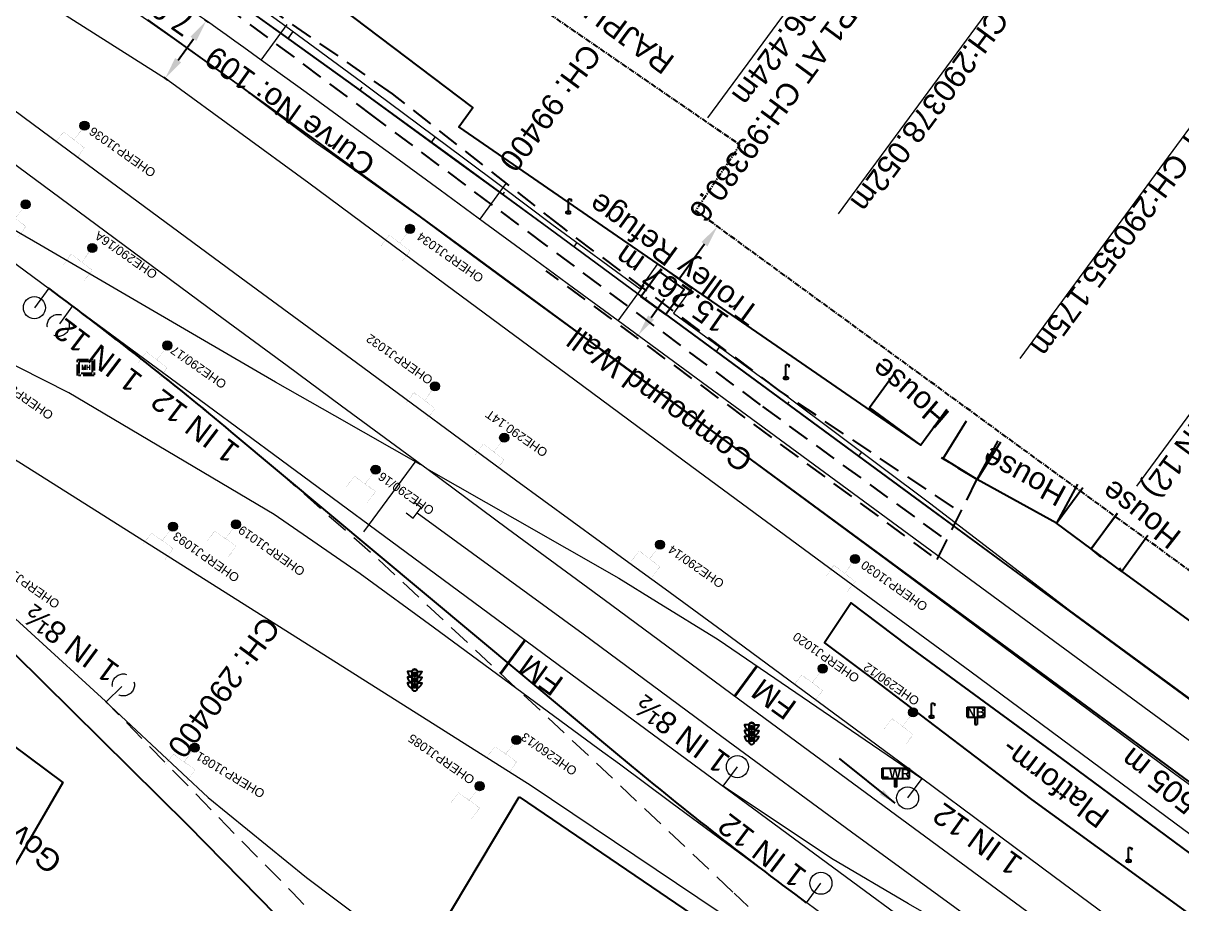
# Model space of a CAD drawing. Header units: metres. Extents: x 644418 to 1306172, y 3366650 to 6747308.
# Drawn here: x 652555.1 to 652686.3, y 3373992.3 to 3374091.9 of the extents above; entities that cross this region are included whole.
import ezdxf
from ezdxf.enums import TextEntityAlignment as Align

# ---------------------------------------------------------------- set-up
doc = ezdxf.new("R2010")
doc.units = ezdxf.units.M
doc.header["$MEASUREMENT"] = 0
for name, pattern in [('CENTER', [2, 1.25, -0.25, 0.25, -0.25]), ('DASHED', [0.75, 0.5, -0.25]), ('DASHED2', [0.375, 0.25, -0.125]), ('PHANTOM', [2.5, 1.25, -0.25, 0.25, -0.25, 0.25, -0.25])]:
    doc.linetypes.add(name, pattern=pattern)
doc.layers.get('Defpoints').update_dxf_attribs({"lineweight": 0})
for name, color, linetype, lineweight in [('Approved ESP RPJ', 7, 'Continuous', 0), ('BOUNDARY DIMENTION', 10, 'Continuous', 0), ('Cardinal_Leader', 10, 'Continuous', 0), ('Existing Chainage', 7, 'Continuous', 0), ('Existing IR Track', 143, 'Continuous', 0), ('flow direction', 7, 'Continuous', 0), ('OHE MAST', 8, 'Continuous', 0), ('OHE MAST TEXT', 8, 'Continuous', 0), ('Proposed Chainage', 10, 'Continuous', 0), ('PROPOSED DFCC TOE LINE', 239, 'Continuous', 0), ('PROPOSED DFCC TOE SLOPES', 239, 'Continuous', 0), ('PROPOSED DFCC TRACK', 1, 'Continuous', 0), ('Proposed TPTC Chainages', 1, 'Continuous', 0), ("RAJPURA STN. SRJ's", 251, 'Continuous', 0)]:
    doc.layers.add(name, color=color, linetype=linetype, lineweight=lineweight)
for name, color, linetype in [('COMPOUND_WALL', 251, 'Continuous'), ('DFCC Boundary', 6, 'CENTER'), ('Dimension', 10, 'Continuous'), ('Dismantling work-', 3, 'DASHED2'), ('GOVT_BUILDING', 251, 'Continuous'), ('LAMP_POST', 7, 'Continuous'), ('LWR', 251, 'Continuous'), ('Manhole', 251, 'Continuous'), ('NAME_BOARD', 251, 'Continuous'), ('PLATFORM', 7, 'Continuous'), ('PROPOSED DFCC FORMATION LINE', 187, 'Continuous'), ('RESIDENTIAL_BL_PUC', 251, 'Continuous'), ('SIGNAL_POST', 8, 'Continuous'), ('SUB_ROAD_EDGE', 34, 'Continuous'), ('TOPO_TEXT', 251, 'Continuous'), ('Trolley Refuse', 10, 'Continuous'), ('Village Name', 7, 'Continuous')]:
    doc.layers.add(name, color=color, linetype=linetype)
doc.styles.add('NB', font='swissbo.ttf', dxfattribs={"height": 1.5})
doc.styles.add('ROMANS', font='romans.shx')
doc.styles.get("Standard").update_dxf_attribs({"font": 'arial.ttf'})
doc.styles.add('Style-Arial', font='arial.ttf')
doc.styles.add('Vill txt', font='arial.ttf', dxfattribs={"height": 3})
doc.dimstyles.new('DIM', dxfattribs={"dimtxt": 2.5, "dimasz": 2.5, "dimexe": 0.18, "dimexo": 0.0625, "dimgap": 0.09, "dimtad": 0, "dimtih": 1, "dimtoh": 1, "dimdec": 3, "dimzin": 0, "dimdsep": 46, "dimtxsty": 'Standard', "dimcen": 0.09, "dimadec": 0, "dimazin": 0, "dimtfac": 1, "dimtdec": 3, "dimtofl": 0, "dimtmove": 0, "dimatfit": 3, "dimfxl": 1, "dimtolj": 1, "dimtzin": 0, "dimarcsym": 0})
doc.dimstyles.new('ISO-25', dxfattribs={"dimtxt": 2.5, "dimasz": 2.5, "dimexe": 1.25, "dimexo": 0.625, "dimtad": 1, "dimtxsty": 'Standard', "dimcen": 2.5, "dimadec": 0, "dimazin": 0, "dimtfac": 1, "dimtmove": 0, "dimatfit": 3, "dimfxl": 1, "dimarcsym": 0})

# ---------------------------------------------------------------- blocks, each defined once
blk = doc.blocks.new('LP')
for points in [[(0, 0), (0, 1.5)], [(0.25, 1.35), (0.44, 1.35)]]:
    blk.add_lwpolyline(points)
for centre, radius, start, end in [((0.07, 0.99), 0.519, 57.6425, 97.3165), ((0.34, 1.33), 0.094, 11.7012, 168.0476)]:
    blk.add_arc(centre, radius, start, end)
blk.add_ellipse((0.35, 1.36), major_axis=(0.0017, 0.0438), ratio=0.461056, start_param=1.74022, end_param=4.575836)
at = {"extrusion": (0, 0, -1)}
blk.add_ellipse((0, 0.01), major_axis=(0.308, 0), ratio=0.400495, dxfattribs=at)
blk = doc.blocks.new('LWR')
for p, q in [((-1.52, 2.09), (1.54, 2.09)), ((-1.52, 0.92), (-1.52, 2.09)), ((1.54, 2.09), (1.54, 0.92)), ((-1.52, 0.92), (1.54, 0.92))]:
    blk.add_line(p, q)
blk.add_lwpolyline([(-0.13, 0.92), (-0.13, 0), (0.13, 0), (0.13, 0.92)])
at = {"style": 'NB', "width": 1.025371}
blk.add_text('LWR', height=0.988, dxfattribs=at).set_placement((0, 1.5), align=Align.MIDDLE)
blk = doc.blocks.new('NB')
for p, q in [((-0.98, 0.82), (-0.98, 1.98)), ((-0.98, 1.98), (0.98, 1.98)), ((0.98, 1.98), (0.98, 0.82)), ((-0.98, 0.82), (0.98, 0.82)), ((-0.13, 0.82), (-0.13, 0)), ((-0.13, 0), (0.13, 0)), ((0.13, 0.82), (0.13, 0))]:
    blk.add_line(p, q)
at = {"style": 'NB', "width": 1.025371}
blk.add_text('NB', height=0.988, dxfattribs=at).set_placement((0, 1.4), align=Align.MIDDLE)
blk = doc.blocks.new('MHS')
at = {"layer": 'Manhole', "linetype": 'PHANTOM'}
for points in [[(-0.92, 0.95), (0.96, 0.95), (0.96, -0.87), (-0.92, -0.87)], [(-0.72, 0.75), (0.76, 0.75), (0.76, -0.67), (-0.72, -0.67)]]:
    blk.add_lwpolyline(points, close=True, dxfattribs=at)
at = {"layer": 'Manhole', "linetype": 'PHANTOM', "style": 'ROMANS', "width": 0.9}
blk.add_text('MH', height=0.55, dxfattribs=at).set_placement((0.03, -0.22), align=Align.CENTER)
blk = doc.blocks.new('SIG')
for color, points in [(1, [(-0.22, 0.42, 0.180295), (-0.01, 0.33, -0.00255), (0.01, 0.33, -0.00255), (0.02, 0.33, 0.180295), (0.23, 0.42, -0.002654), (0.25, 0.44, 0.184495), (0.33, 0.65, 1.000001), (-0.32, 0.65, 0.184495), (-0.24, 0.44, -0.002654)]), (2, [(0.23, -0.23, -0.002654), (0.25, -0.21, 0.184495), (0.33, 0.01, 1.000001), (-0.32, 0.01, 0.184495), (-0.24, -0.21, -0.002654), (-0.22, -0.23, 0.180295), (-0.01, -0.32, -0.00255), (0.01, -0.32, -0.00255), (0.02, -0.32, 0.180295)]), (3, [(0.23, -0.88, -0.002654), (0.25, -0.86, 0.184495), (0.33, -0.64, 1.000001), (-0.32, -0.64, 0.184495), (-0.24, -0.86, -0.002654), (-0.22, -0.88, 0.395599)])]:
    blk.add_hatch(color=color).paths.add_polyline_path(points)
for p, q in [((-0.31, 0.98), (-0.32, -0.9)), ((0.33, -0.9), (0.32, 0.98))]:
    blk.add_line(p, q)
for points in [[(-0.31, 0.98), (-0.81, 0.98, 0.198758), (-0.42, 0.41, 0.003814), (-0.31, 0.39, 0.003814)], [(-0.31, 0.33), (-0.81, 0.33, 0.198758), (-0.42, -0.23, 0.003727), (-0.32, -0.26, 0.003727)], [(0.32, 0.98), (0.82, 0.98, -0.198758), (0.44, 0.41, -0.003814), (0.32, 0.39, -0.003814)], [(0.32, 0.33), (0.82, 0.33, -0.198758), (0.44, -0.23, -0.003727), (0.33, -0.26, -0.003727)], [(-0.32, -0.32), (-0.81, -0.32, 0.198758), (-0.42, -0.88, 0.003639), (-0.32, -0.9)], [(0.33, -0.32), (0.82, -0.32, -0.198758), (0.44, -0.88, -0.003639), (0.33, -0.9)]]:
    blk.add_lwpolyline(points, format="xyb")
for centre, radius, start, end in [((0.01, 0.91), 0.324, 12.4049, 167.5951), ((0.01, 0.81), 0.357, 27.7578, 152.2422), ((0.01, -0.9), 0.324, 181.4572, 358.5428)]:
    blk.add_arc(centre, radius, start, end)
blk = doc.blocks.new('OHE MAST')
h = blk.add_hatch(color=256)
edge = h.paths.add_edge_path()
edge.add_arc((0, 0), 0.514, 0, 360)
at = {"const_width": 0.01, "flags": 128}
for points in [[(1.5, 3.5), (1.5, 2), (-1.5, 2), (-1.5, 3.5)], [(0, 2), (0, 0)]]:
    blk.add_lwpolyline(points, dxfattribs=at)
blk.add_circle((0, 0), 0.514)
blk = doc.blocks.new('*D1767')
at = {"layer": 'Defpoints', "color": 0, "transparency": 16777216}
for p in [(652696.46, 3374003.85), (652689.21, 3373998.63), (652691.4, 3373997.01)]:
    blk.add_point(p, dxfattribs=at)
at = {"layer": 'Dimension', "color": 0, "lineweight": -2, "transparency": 16777216}
for p, q in [((652696.41, 3374003.89), (652694.13, 3374005.58)), ((652692.79, 3374003.46), (652690.7, 3374000.64)), ((652691.35, 3373997.05), (652689.07, 3373998.74))]:
    blk.add_line(p, q, dxfattribs=at)
at = {"layer": 'Dimension', "color": 0, "transparency": 16777216}
for points in [[(652692.45, 3374003.71), (652693.12, 3374003.21), (652694.27, 3374005.47)], [(652690.37, 3374000.89), (652691.04, 3374000.39), (652689.21, 3373998.63)]]:
    blk.add_solid(points, dxfattribs=at)
at = {"layer": 'Dimension', "color": 0, "lineweight": 0, "transparency": 16777216, "insert": (652684.84, 3374005.27), "char_height": 2.5, "attachment_point": 5, "rotation": 142}
blk.add_mtext('\\A1;8.505 m', dxfattribs=at)
blk = doc.blocks.new('*D1552')
at = {"layer": 'Defpoints', "color": 0, "linetype": 'Continuous', "ltscale": 0.5, "transparency": 16777216}
for p in [(652559.22, 3374117.09), (652569.03, 3374110.35), (652543.24, 3374072.82)]:
    blk.add_point(p, dxfattribs=at)
at = {"layer": 'DFCC Boundary', "color": 0, "linetype": 'Continuous', "lineweight": -2, "ltscale": 0.5, "transparency": 16777216}
for p, q in [((652568.98, 3374110.39), (652559.08, 3374117.2)), ((652557.81, 3374115.03), (652546.36, 3374098.38)), ((652534.85, 3374081.61), (652544.82, 3374096.13)), ((652543.18, 3374072.85), (652533.28, 3374079.66))]:
    blk.add_line(p, q, dxfattribs=at)
at = {"layer": 'DFCC Boundary', "color": 0, "linetype": 'Continuous', "ltscale": 0.5, "transparency": 16777216}
for points in [[(652557.47, 3374115.27), (652558.15, 3374114.8), (652559.22, 3374117.09)], [(652534.5, 3374081.85), (652535.19, 3374081.38), (652533.43, 3374079.55)]]:
    blk.add_solid(points, dxfattribs=at)
at = {"layer": 'DFCC Boundary', "color": 0, "linetype": 'Continuous', "ltscale": 0.5, "transparency": 16777216, "insert": (652545.59, 3374097.25), "char_height": 2.5, "attachment_point": 5, "rotation": 145}
blk.add_mtext('\\A1;45.548 m', dxfattribs=at)
blk = doc.blocks.new('*D1656')
at = {"layer": 'BOUNDARY DIMENTION', "color": 0, "lineweight": -2, "transparency": 16777216}
for p, q in [((652633.66, 3374068.95), (652633.55, 3374069.04)), ((652632.22, 3374066.91), (652629.31, 3374062.93)), ((652626.17, 3374058.61), (652627.71, 3374060.72)), ((652624.67, 3374056.61), (652624.55, 3374056.7))]:
    blk.add_line(p, q, dxfattribs=at)
at = {"layer": 'BOUNDARY DIMENTION', "color": 0, "transparency": 16777216}
for points in [[(652631.88, 3374067.16), (652632.56, 3374066.67), (652633.69, 3374068.93)], [(652625.84, 3374058.86), (652626.51, 3374058.37), (652624.7, 3374056.59)]]:
    blk.add_solid(points, dxfattribs=at)
at = {"layer": 'Defpoints', "color": 0, "transparency": 16777216}
for p in [(652633.69, 3374068.93), (652633.71, 3374068.91), (652624.72, 3374056.58)]:
    blk.add_point(p, dxfattribs=at)
at = {"layer": 'BOUNDARY DIMENTION', "color": 0, "transparency": 16777216, "insert": (652628.51, 3374061.82), "char_height": 2.5, "attachment_point": 5, "rotation": 145}
blk.add_mtext('\\A1;15.267 m', dxfattribs=at)
blk = doc.blocks.new('*D1927')
at = {"layer": 'Defpoints', "color": 0, "transparency": 16777216}
for p in [(652575.83, 3374092.2), (652576.17, 3374091.95), (652571.52, 3374085.46)]:
    blk.add_point(p, dxfattribs=at)
at = {"layer": 'Dimension', "color": 0, "lineweight": -2, "transparency": 16777216}
for p, q in [((652576.12, 3374091.99), (652575.68, 3374092.3)), ((652572.64, 3374087.74), (652574.37, 3374090.16)), ((652571.47, 3374085.5), (652571.04, 3374085.81))]:
    blk.add_line(p, q, dxfattribs=at)
at = {"layer": 'Dimension', "color": 0, "transparency": 16777216}
for points in [[(652574.03, 3374090.41), (652574.71, 3374089.92), (652575.83, 3374092.2)], [(652572.3, 3374087.98), (652572.98, 3374087.5), (652571.19, 3374085.71)]]:
    blk.add_solid(points, dxfattribs=at)
at = {"layer": 'Dimension', "color": 0, "lineweight": 0, "transparency": 16777216, "insert": (652568.82, 3374094.94), "char_height": 2.5, "attachment_point": 5, "rotation": 145}
blk.add_mtext('\\A1;7.980 m', dxfattribs=at)

msp = doc.modelspace()

# ---------------------------------------------------------------- linework, layer by layer
at = {"color": 1}
msp.add_lwpolyline([(652643.7853, 3373992.3911), (652643.7853, 3373992.3911, -0.01521746), (652622.6514, 3374008.9676), (652578.6618, 3374045.6871, 0.01489564), (652557.9851, 3374061.9266), (652557.9851, 3374061.9266)], format="xyb", dxfattribs=at)
at = {"layer": 'Approved ESP RPJ', "color": 36, "lineweight": 18, "ltscale": 5, "flags": 128}
msp.add_lwpolyline([(652682.4147, 3374033.9363), (652679.476, 3374029.891), (652767.124, 3373966.025), (652797.817, 3373945.542), (652840.412, 3373915.194), (652860.9168, 3373902.1103)], dxfattribs=at)
at = {"layer": 'Cardinal_Leader', "linetype": 'Continuous', "lineweight": 0, "flags": 128}
for points in [[(652582.0553, 3374087.7293), (652584.9761, 3374091.7876)], [(652622.442, 3374058.2523), (652625.4032, 3374062.2812)]]:
    msp.add_lwpolyline(points, dxfattribs=at)
at = {"layer": 'COMPOUND_WALL', "ltscale": 5}
for points in [[(652656.696, 3374044.188), (652604.4, 3374080.206), (652606.01, 3374082.391), (652541.399, 3374131.251)], [(652682.4147, 3374033.9363), (652679.476, 3374029.891), (652767.124, 3373966.025), (652797.817, 3373945.542), (652840.412, 3373915.194)]]:
    msp.add_lwpolyline(points, dxfattribs=at)
at = {"layer": 'COMPOUND_WALL', "color": 88, "linetype": 'DASHED', "ltscale": 5}
for points in [[(652657.934, 3374031.677), (652614.313, 3374063.905)], [(652663.072, 3374040.284), (652659.06, 3374042.736)], [(652658.562, 3374031.249), (652663.072, 3374040.284)]]:
    msp.add_lwpolyline(points, dxfattribs=at)
at = {"layer": 'COMPOUND_WALL', "linetype": 'Continuous'}
msp.add_lwpolyline([(652528.672, 3374004.28), (652542.615, 3374022.823), (652546.224, 3374027.61), (652550.714, 3374023.891), (652573.732, 3374001.181), (652617.664, 3373956.418), (652622.701, 3373934.998)], dxfattribs=at)
for points in [[(652677.115, 3374031.486, 270.156), (652675.98, 3374032.428, 270.828)], [(652679.476, 3374029.891, 270.782), (652679.198, 3374030.248, 270.509)]]:
    msp.add_polyline3d(points, dxfattribs=at)
at = {"layer": 'DFCC Boundary', "ltscale": 0.5, "flags": 128}
msp.add_lwpolyline([(655695.597, 3371812.1897), (655640.8822, 3371912.823), (655580.0449, 3371996.7158), (655509.7792, 3372062.0857), (655426.9534, 3372113.9756), (655342.6069, 3372167.9462), (655257.8854, 3372221.2222), (655173.2688, 3372275.363), (655087.3459, 3372327.2788), (655002.8598, 3372380.6107), (654914.5097, 3372429.9473), (654741.1355, 3372529.4419), (654650.033, 3372576.4159), (654568.6995, 3372626.155), (654571.9877, 3372630.6369), (654391.4686, 3372756.327), (654377.1337, 3372736.8494), (654004.4289, 3373016.6995), (654007.7887, 3373020.6424), (653690.5739, 3373253.6486), (653690.5425, 3373253.6059), (653433.8132, 3373453.1485), (653440.7668, 3373462.5592), (653208.8394, 3373636.5534), (653216.1698, 3373646.5105), (653142.1983, 3373700.8896), (653053.6963, 3373771.1122), (652994.4341, 3373810.5255), (652929.3691, 3373859.5713), (652860.9168, 3373902.1103), (652749.6028, 3373984.4705), (652631.2396, 3374070.7175), (652636.2281, 3374078.1704), (652537.912, 3374145.7283), (652392.904, 3374241.2711), (652388.7719, 3374235.6812), (652308.569, 3374304.8076), (652315.9256, 3374314.7669), (652103.9815, 3374448.7876), (652083.1937, 3374464.1943), (652072.7494, 3374471.9329), (652052.3219, 3374487.0684), (652038.1897, 3374497.5387), (652024.0173, 3374508.0388), (652009.8347, 3374518.5254), (651995.6683, 3374529), (651981.7515, 3374539.2836), (651967.8828, 3374549.5317), (651954.6903, 3374559.2866), (651941.4997, 3374569.04), (651923.9377, 3374582.0168), (651906.3215, 3374595.0337), (651892.0868, 3374605.5547), (651877.7985, 3374616.1153), (651861.6288, 3374628.0564), (651845.5071, 3374639.9619), (651829.5757, 3374651.7544), (651824.7911, 3374655.296), (651813.6747, 3374663.5244), (651797.4592, 3374675.4968), (651792.6217, 3374679.0685), (651809.3453, 3374701.6999), (651798.0335, 3374710.0518), (651782.3495, 3374721.6444), (651766.6655, 3374733.2369), (651750.5163, 3374745.1875), (651734.3118, 3374757.179), (651717.3274, 3374769.6994), (651700.4625, 3374782.1317), (651684.6001, 3374793.8578), (651668.5938, 3374805.6902), (651652.6806, 3374817.4203), (651636.8173, 3374829.1137), (651620.9269, 3374840.8662), (651604.9647, 3374852.6718), (651588.7459, 3374864.6312), (651572.5882, 3374876.5455), (651556.6943, 3374888.2868), (651540.8409, 3374899.9983), (651524.5553, 3374912.0488), (651508.2568, 3374924.109), (651492.7938, 3374935.5157), (651477.3997, 3374946.8715), (651461.3291, 3374958.7436), (651445.2311, 3374970.6359), (651429.3555, 3374982.3615), (651413.4375, 3374994.1184), (651396.6322, 3375006.522), (651379.7761, 3375018.963), (651363.6644, 3375030.8565), (651352.7728, 3375038.8965), (651331.6522, 3375054.4784), (651315.7738, 3375066.1947), (651299.7306, 3375078.0412), (651283.6239, 3375089.9346), (651273.9044, 3375097.1057), (651264.2377, 3375104.2378), (651243.4187, 3375119.6324), (651222.5077, 3375135.095), (651201.5462, 3375150.5784), (651180.4926, 3375166.1298), (651161.7365, 3375179.9701), (651143.0969, 3375193.7244), (651126.6442, 3375205.9373), (651110.0563, 3375218.2505), (651088.7204, 3375233.9244), (651067.5473, 3375249.4788), (651049.4448, 3375262.8672), (651031.0656, 3375276.4601), (651013.3004, 3375289.5618), (650995.6557, 3375302.5748), (650975.556, 3375317.4171), (650955.4878, 3375332.2363), (650948.8014, 3375337.1771), (650951.4372, 3375340.7501), (650937.0874, 3375351.3535), (650916.0918, 3375366.8677), (650897.9224, 3375380.2929), (650879.805, 3375393.6796), (650866.8386, 3375403.2309), (650853.9116, 3375412.7532), (650835.5886, 3375426.289), (650817.2946, 3375439.8035), (650797.968, 3375454.1206), (650778.7222, 3375468.3781), (650760.7655, 3375481.6337), (650742.8011, 3375494.8949), (650723.0807, 3375509.4255), (650703.3693, 3375523.9495), (650688.6613, 3375534.8372), (650673.8463, 3375545.804), (650653.7938, 3375560.6295), (650633.6894, 3375575.4932), (650612.6421, 3375591.0542), (650592.0153, 3375606.3042), (650570.0328, 3375622.5591), (650548.5001, 3375638.4814), (650530.5234, 3375651.793), (650512.3606, 3375665.2423), (650494.7465, 3375678.2665), (650476.9008, 3375691.462), (650459.2976, 3375704.4721), (650441.3132, 3375717.7633), (650427.1261, 3375728.1319), (650413.8099, 3375737.864), (650402.677, 3375746.2697), (650389.8486, 3375755.6668), (650377.7322, 3375764.5425), (650360.7275, 3375777.1141), (650343.7744, 3375789.6482), (650325.0342, 3375803.5254), (650306.3109, 3375817.39), (650287.6225, 3375831.2124), (650268.717, 3375845.1957), (650250.337, 3375858.8009), (650231.8256, 3375872.5033), (650215.4559, 3375884.6355), (650199.261, 3375896.6381), (650189.9351, 3375903.5429), (650184.6476, 3375907.4517), (650170.3331, 3375918.0338), (650153.2211, 3375930.7288), (650135.9365, 3375943.5518), (650119.2313, 3375955.9159), (650102.3769, 3375968.3905), (650085.2738, 3375981.0461), (650068.2078, 3375993.6742), (650052.7787, 3376005.1011), (650037.4384, 3376016.4621), (650022.1728, 3376027.766), (650006.9632, 3376039.0283), (649974.7512, 3376062.8762), (649961.4537, 3376072.7117), (649948.2091, 3376082.508), (649944.476, 3376085.2722), (649918.728, 3376050.5341), (649909.4316, 3376057.4177), (649896.4092, 3376067.0604), (649893.7832, 3376069.0128), (649891.1645, 3376070.9437), (649888.4639, 3376072.9569), (649875.744, 3376082.3694), (649867.5551, 3376088.4016), (649853.4118, 3376098.8745), (649839.2513, 3376109.3603), (649829.0749, 3376116.9005), (649827.2194, 3376118.2675), (649818.0867, 3376125.0366), (649808.8566, 3376131.8779), (649793.2502, 3376143.4201), (649777.6288, 3376154.9733), (649763.6321, 3376165.3144), (649749.5741, 3376175.7007), (649733.9228, 3376187.2754), (649718.3343, 3376198.8036), (649705.3241, 3376208.4391), (649692.3703, 3376218.0327), (649678.0208, 3376228.6769), (649663.5747, 3376239.3366), (649646.4625, 3376252.0623), (649634.6272, 3376260.744), (649624.9192, 3376267.9946), (649615.0208, 3376275.3876), (649599.9831, 3376286.4834), (649588.9857, 3376294.598), (649590.032, 3376296.0132), (649586.1685, 3376298.8639), (649569.3593, 3376311.3207), (649552.641, 3376323.7102), (649537.2353, 3376335.0739), (649521.9792, 3376346.327), (649506.2408, 3376358.0035), (649490.3575, 3376369.7875), (649475.7578, 3376380.5673), (649461.1933, 3376391.3211), (649445.4753, 3376402.9572), (649429.8494, 3376414.5253), (649414.4906, 3376425.9209), (649378.3483, 3376452.6365), (649368.4603, 3376459.9984), (649352.6509, 3376471.6682), (649336.6992, 3376483.4434), (649322.3941, 3376494.1037), (649307.6557, 3376505.0862), (649290.8736, 3376517.4208), (649273.972, 3376529.8435), (649258.1992, 3376541.4854), (649242.2966, 3376553.2232), (649226.5432, 3376564.8634), (649210.8826, 3376576.435), (649195.2207, 3376588.0769), (649179.5326, 3376599.7383), (649164.9134, 3376610.5118), (649150.5177, 3376621.1205), (649135.415, 3376632.3287), (649120.2337, 3376643.5954), (649107.8929, 3376652.6743), (649095.5927, 3376661.7234), (649079.5687, 3376673.5769), (649063.4846, 3376685.4748), (649046.5651, 3376697.9756), (649029.6506, 3376710.4727), (649013.3465, 3376722.5351), (648996.9805, 3376734.6431), (648980.3936, 3376746.8979), (648963.6626, 3376759.259), (648946.7453, 3376771.7643), (648929.6945, 3376784.3682), (648913.5118, 3376796.3614), (648897.2206, 3376808.435), (648876.2496, 3376823.9678), (648855.1325, 3376839.6089), (648839.3985, 3376851.2044), (648823.6596, 3376862.8037), (648806.187, 3376875.7235), (648788.7814, 3376888.5937), (648772.4766, 3376900.6763), (648756.1277, 3376912.7915), (648748.6058, 3376918.3049), (648733.321, 3376929.6306), (648718.1841, 3376940.8501), (648694.1574, 3376958.9078), (648686.9154, 3376964.1595), (648685.9321, 3376964.8321), (648667.95, 3376978.2197), (648649.3198, 3376992.1471), (648633.5557, 3377003.8368), (648617.684, 3377015.6038), (648613.3865, 3377018.7718), (648613.1308, 3377018.4261), (648605.39, 3377024.1325), (648593.439, 3377032.9404), (648576.5994, 3377045.3816), (648559.8787, 3377057.7351), (648542.9247, 3377070.3132), (648525.9483, 3377082.908), (648511.3109, 3377093.7409), (648496.5572, 3377104.6599), (648477.562, 3377118.7172), (648458.5464, 3377132.7896), (648451.3349, 3377138.2101), (648435.5918, 3377149.862), (648422.1096, 3377159.9046), (648408.3664, 3377170.0637), (648394.6863, 3377180.1761), (648381.6588, 3377189.818), (648368.6059, 3377199.4787), (648354.1188, 3377210.196), (648339.6473, 3377220.9017), (648325.8166, 3377231.1386), (648311.9735, 3377241.3853), (648297.2469, 3377252.2824), (648283.6168, 3377262.3688), (648282.6002, 3377260.9951), (648281.5015, 3377261.8082), (648268.446, 3377271.4578), (648255.3849, 3377281.1115), (648243.3023, 3377290.0413), (648231.5826, 3377298.7116), (648230.1246, 3377299.843), (648216.137, 3377310.1827), (648202.3989, 3377320.3379), (648187.9045, 3377331.0225), (648173.4524, 3377341.7035), (648159.964, 3377351.7009), (648146.3755, 3377361.7726), (648132.3698, 3377372.1252), (648118.3132, 3377382.5155), (648104.5683, 3377392.6752), (648090.8453, 3377402.8186), (648079.0331, 3377411.5788), (648067.1746, 3377420.3734), (648052.1864, 3377431.461), (648037.1291, 3377442.5999), (648023.4384, 3377452.7367), (648009.6421, 3377462.9518), (647998.5681, 3377471.1475), (647977.6651, 3377486.6371), (647970.8013, 3377491.7424), (647954.3046, 3377504.0127), (647940.5645, 3377514.1537), (647927.1436, 3377524.0583), (647912.5029, 3377534.9198), (647897.7662, 3377545.8524), (647883.3488, 3377556.5286), (647868.9785, 3377567.1699), (647855.3948, 3377577.2425), (647841.7032, 3377587.3948), (647828.8284, 3377596.8277), (647815.9828, 3377606.2395), (647798.869, 3377618.9232), (647787.996, 3377626.9816), (647769.1212, 3377640.9619), (647756.6675, 3377650.183), (647742.624, 3377660.5991), (647728.5049, 3377671.0713), (647713.635, 3377682.0926), (647698.699, 3377693.1628), (647681.9918, 3377705.517), (647665.4025, 3377717.7839), (647652.0515, 3377727.6811), (647638.8028, 3377737.5025), (647625.2604, 3377747.546), (647611.724, 3377757.585), (647601.846, 3377764.9047), (647586.5632, 3377776.2354), (647574.9107, 3377784.8659), (647552.1318, 3377801.7377), (647544.5766, 3377807.3492), (647531.2096, 3377817.2774), (647518.7824, 3377826.4783), (647506.3678, 3377835.6698), (647493.0662, 3377845.5438), (647479.7149, 3377855.4547), (647466.3541, 3377865.3556), (647452.9886, 3377875.26), (647440.1702, 3377884.755), (647427.3392, 3377894.2595), (647421.9004, 3377898.2902), (647422.4016, 3377898.9655), (647413.1507, 3377905.8213), (647398.5546, 3377916.6386), (647385.2867, 3377926.4568), (647372.1159, 3377936.2032), (647357.4127, 3377947.1112), (647351.2811, 3377951.6601), (647330.0092, 3377967.4105), (647317.4471, 3377976.6964), (647304.414, 3377986.3606), (647291.335, 3377996.0589), (647278.7541, 3378005.3917), (647266.0777, 3378014.7954), (647252.9457, 3378024.4462), (647239.9839, 3378033.9719), (647225.7512, 3378044.5255), (647211.5179, 3378055.0796), (647196.511, 3378066.208), (647181.4966, 3378077.3419), (647167.7872, 3378087.5064), (647154.0498, 3378097.6917), (647140.7668, 3378107.5414), (647127.4862, 3378117.3893), (647113.2521, 3378127.9375), (647099.0375, 3378138.4713), (647085.0268, 3378148.8592), (647070.9977, 3378159.2608), (647056.5444, 3378169.9697), (647042.0873, 3378180.6814), (647027.5624, 3378191.4464), (647013.0728, 3378202.1851), (646999.864, 3378211.9684), (646986.6741, 3378221.7376), (646973.6148, 3378231.4185), (646960.4875, 3378241.1499), (646945.7953, 3378252.0414), (646931.0256, 3378262.9902), (646930.6274, 3378263.2852), (646951.9475, 3378292.0562)], dxfattribs=at)
at = {"layer": 'Dismantling work-', "color": 0, "linetype": 'ByBlock', "ltscale": 5}
msp.add_lwpolyline([(652611.226, 3374004.376), (652632.731, 3373989.789), (652668.843, 3373959.413), (652670.861, 3373957.692), (652698.507, 3373931.656), (652755.506, 3373887.323), (652757.762, 3373885.527), (652797.162, 3373856.415), (652826.629, 3373834.814), (652861.764, 3373807.6838), (652855.396, 3373799.518), (652819.229, 3373826.095), (652793.83, 3373844.713), (652756.423, 3373872.298), (652746.962, 3373879.209), (652707.956, 3373907.951), (652686.407, 3373923.87), (652657.369, 3373945.405), (652627.381, 3373967.319), (652600.901, 3373987.07)], close=True, dxfattribs=at)
at = {"layer": 'Existing Chainage', "color": 0, "linetype": 'Continuous', "lineweight": 13, "flags": 128}
msp.add_lwpolyline([(652593.6692, 3374034.3464), (652599.5978, 3374042.3994)], dxfattribs=at)
at = {"layer": 'Existing IR Track', "color": 88, "linetype": 'DASHED', "ltscale": 5}
for p, q in [((652560.691, 3374059.9264), (652559.0746, 3374057.7305)), ((652564.486, 3374015.1337), (652566.4403, 3374017.0365))]:
    msp.add_line(p, q, dxfattribs=at)
at = {"layer": 'Existing IR Track', "flags": 128}
for points in [[(652669.8367, 3373961.0394), (652647.3403, 3373980.7166), (652642.7873, 3373984.3367), (652633.788, 3373991.3772), (652612.6089, 3374005.6185), (652554.892, 3374042.0626), (652529.7838, 3374057.6068), (652517.9942, 3374065.1919), (652497.37, 3374079.4544), (652491.829, 3374082.8093), (652487.0152, 3374085.7802), (652473.1934, 3374093.7948), (652460.4667, 3374100.5911), (652430.8185, 3374115.7449), (652419.8775, 3374121.005), (652405.3932, 3374127.3075), (652389.9415, 3374132.6317), (652381.0487, 3374135.1238), (652375.037, 3374136.5972), (652368.9951, 3374137.9518), (652362.491, 3374139.3409), (652347.7902, 3374142.3634), (652331.5174, 3374145.5517)], [(653018.3304, 3373755.5417), (652949.7314, 3373806.0918), (652919.4102, 3373828.3832), (652886.5558, 3373852.6383), (652863.3459, 3373869.7541), (652829.5996, 3373894.7682), (652804.5726, 3373913.1994), (652777.4858, 3373933.2401), (652748.3787, 3373954.897), (652719.3268, 3373976.3993), (652697.0863, 3373992.8052), (652679.5191, 3374005.8061), (652662.2454, 3374018.5936), (652647.6982, 3374029.2881), (652630.8054, 3374041.7311), (652618.4234, 3374050.8725), (652602.9383, 3374062.3321), (652587.4496, 3374073.837), (652571.5248, 3374085.4632), (652521.2923, 3374117.2724)], [(652444.5931, 3374103.5762), (652444.5932, 3374103.5762), (652457.1965, 3374096.4164), (652465.901, 3374090.7791), (652469.4627, 3374088.4378), (652487.6186, 3374075.2993), (652513.0694, 3374056.4247), (652515.8812, 3374054.3708), (652547.5371, 3374030.5975), (652564.4139, 3374015.199), (652564.4361, 3374015.1805), (652576.046, 3374004.307), (652587.1875, 3373995.2527), (652600.4391, 3373985.2315), (652626.3106, 3373966.0447), (652655.8077, 3373944.1006), (652656.4188, 3373943.5948), (652685.1992, 3373922.3619), (652706.8984, 3373906.3525), (652741.5422, 3373880.8665), (652792.5819, 3373843.6208), (652818.3171, 3373824.635), (652854.5097, 3373798.0049)], [(652844.1672, 3373867.6389), (652826.8673, 3373880.4142), (652811.28, 3373891.9347), (652795.82, 3373903.3612), (652780.1532, 3373914.9633), (652763.8124, 3373927.0646), (652747.982, 3373938.7862), (652731.2911, 3373951.145), (652711.2606, 3373966.0839), (652699.233, 3373974.8742), (652689.394, 3373982.3054), (652671.8014, 3373995.3301), (652656.7737, 3374006.4717), (652634.2611, 3374023.1032), (652627.7586, 3374027.8935), (652623.6662, 3374030.8498), (652610.8477, 3374040.2263), (652592.8238, 3374053.498), (652579.7675, 3374063.0859), (652563.377, 3374075.1762), (652539.4557, 3374092.8707)], [(652600.0971, 3374041.9596), (652590.3704, 3374047.48), (652583.6734, 3374051.2947), (652575.1593, 3374056.2465), (652556.9762, 3374066.8443), (652544.1666, 3374074.2426), (652541.7172, 3374075.6333), (652535.2743, 3374079.5661), (652522.2973, 3374088.2987)], [(652536.5632, 3374088.9617), (652560.2626, 3374071.4426), (652577.0277, 3374059.0477), (652584.9749, 3374053.1835), (652591.1395, 3374048.627), (652600.9262, 3374041.4212), (652609.9111, 3374034.7542), (652620.8691, 3374026.6873), (652636.9461, 3374014.8068), (652651.8408, 3374003.8492), (652668.6975, 3373991.4246), (652686.2776, 3373978.4584), (652696.2257, 3373971.0733), (652708.3357, 3373962.1798), (652728.2451, 3373947.4643), (652745.1718, 3373934.987), (652761.5205, 3373922.9357), (652777.3932, 3373911.2322), (652792.9351, 3373899.7726), (652808.5586, 3373888.255), (652824.0478, 3373876.8364), (652841.4696, 3373863.9903), (652856.2532, 3373853.0893)], [(652988.1136, 3373738.659), (652952.7205, 3373764.7408), (652912.8499, 3373794.2057), (652881.4043, 3373817.31), (652850.5782, 3373839.9979), (652815.81, 3373865.6463), (652785.1919, 3373888.2845), (652753.7133, 3373911.4717), (652720.2865, 3373936.0479), (652700.5729, 3373950.583), (652688.0284, 3373959.8103), (652677.4201, 3373967.6447), (652661.1815, 3373979.5816), (652643.2361, 3373992.7955), (652628.4274, 3374003.737), (652622.5959, 3374008.0646), (652620.3154, 3374009.7393), (652601.5126, 3374023.5929), (652593.2307, 3374029.5937), (652583.4983, 3374036.3292), (652560.2554, 3374050.0812), (652520.7484, 3374070.1003)], [(652547.3348, 3374069.7993), (652560.691, 3374059.9264), (652571.7521, 3374051.7752), (652584.2972, 3374042.5097), (652601.7798, 3374029.6149), (652615.6724, 3374019.3518), (652646.1585, 3373996.8654), (652658.0259, 3373988.1084), (652664.116, 3373983.6316), (652681.0216, 3373971.1658), (652691.1573, 3373963.6305), (652703.1662, 3373954.7888), (652723.1651, 3373939.9847), (652739.7874, 3373927.715), (652756.3878, 3373915.4616), (652772.0152, 3373903.9661), (652787.618, 3373892.4888), (652803.1729, 3373880.9814), (652818.6998, 3373869.4947), (652836.047, 3373856.6678), (652853.5109, 3373843.7546)], [(652601.0124, 3374041.3667), (652610.7597, 3374035.8321), (652622.5298, 3374029.1249), (652626.8004, 3374026.4693), (652633.7607, 3374022.1629), (652656.8236, 3374006.4347)], [(652599.7055, 3374036.5233), (652618.4917, 3374022.8019), (652634.1908, 3374011.1906), (652648.8785, 3374000.4055), (652660.5675, 3373991.9026), (652667.0701, 3373987.1391), (652684.9602, 3373973.9632), (652693.7286, 3373967.4219), (652705.842, 3373958.5035), (652725.6015, 3373943.8416), (652742.4825, 3373931.359), (652758.913, 3373919.2095), (652774.6934, 3373907.5904), (652790.2845, 3373896.1107), (652805.8485, 3373884.5982), (652821.2125, 3373873.2335), (652838.7376, 3373860.3047), (652853.6449, 3373849.3073)], [(652684.9088, 3373974.0018), (652666.7259, 3373985.7077), (652659.1875, 3373990.0307), (652655.3043, 3373992.2798), (652646.5927, 3373997.3976), (652634.3318, 3374005.5887)]]:
    msp.add_lwpolyline(points, dxfattribs=at)
at = {"layer": 'Existing IR Track', "color": 88, "linetype": 'DASHED', "ltscale": 5, "flags": 128}
for points in [[(652560.691, 3374059.9264), (652571.6163, 3374051.5004), (652583.7009, 3374041.4778), (652594.8342, 3374031.6778), (652619.5871, 3374008.5825), (652626.7435, 3374001.8109), (652635.5694, 3373993.4778)], [(652758.289, 3373836.0008), (652727.0613, 3373858.9557), (652691.4536, 3373886.3185), (652674.3273, 3373902.6563), (652644.2683, 3373933.398), (652620.3938, 3373957.7452), (652596.838, 3373981.8333), (652585.5495, 3373993.5876), (652581.7643, 3373997.389), (652564.4862, 3374015.1335)], [(652669.8367, 3373961.0394), (652648.1589, 3373981.5606), (652635.5694, 3373993.4777)]]:
    msp.add_lwpolyline(points, dxfattribs=at)
at = {"layer": 'Existing IR Track', "color": 88, "linetype": 'DASHED', "ltscale": 5, "const_width": 0.3, "elevation": 268.947, "flags": 128}
msp.add_lwpolyline([(652611.9221, 3374022.1224), (652609.1452, 3374018.3252)], dxfattribs=at)
at = {"layer": 'Existing IR Track', "color": 88, "linetype": 'DASHED', "ltscale": 5}
for centre in [(652559.0746, 3374057.7305), (652566.4403, 3374017.0365)]:
    msp.add_circle(centre, 1.2487, dxfattribs=at)
at = {"layer": 'GOVT_BUILDING', "linetype": 'Continuous'}
msp.add_lwpolyline([(652549.933, 3374013.175), (652559.599, 3374006.01), (652553.9605, 3373996.2839), (652544.378, 3374003.593)], close=True, dxfattribs=at)
at = {"layer": 'PLATFORM', "linetype": 'Continuous'}
msp.add_polyline3d([(652892.624, 3373846.04, 269.63), (652804.761, 3373910.9, 269.693), (652764.959, 3373940.443, 269.69), (652717.976, 3373975.248, 269.631), (652692.682, 3373993.91, 269.605), (652672.684, 3374008.698, 269.611), (652655.179, 3374021.555, 269.656), (652648.813, 3374026.313, 268.768), (652645.807, 3374021.784, 268.957), (652652.089, 3374017.139, 269.635), (652669.243, 3374004.067, 269.575), (652689.213, 3373989.595, 269.652), (652701.278, 3373980.4997, 269.525), (652702.5316, 3373982.141, 269.525), (652715.964, 3373972.254, 269.688), (652714.877, 3373970.319, 269.503), (652714.877, 3373970.319, 269.503), (652712.036, 3373967.475, 269.076), (652716.901, 3373963.938, 269.643), (652763.215, 3373929.705, 269.661), (652799.634, 3373902.66, 269.667), (652884.63, 3373839.819, 269.643)], dxfattribs=at)
at = {"layer": 'Proposed Chainage', "linetype": 'Continuous', "lineweight": 0, "flags": 128}
msp.add_lwpolyline([(652609.7523, 3374073.7723), (652606.7972, 3374069.739)], dxfattribs=at)
at = {"layer": 'PROPOSED DFCC FORMATION LINE', "lineweight": 0, "flags": 128}
for points in [[(652850.8048, 3373895.0614), (652834.6895, 3373906.906), (652818.5742, 3373918.7507), (652802.4588, 3373930.5953), (652786.3435, 3373942.44), (652770.2281, 3373954.2846), (652754.1128, 3373966.1293), (652737.9974, 3373977.9739), (652721.8821, 3373989.8186), (652705.7668, 3374001.6632), (652698.0105, 3374007.364), (652689.6006, 3374013.5452), (652673.4852, 3374025.3899), (652657.3699, 3374037.2345), (652641.2546, 3374049.0792), (652625.1392, 3374060.9239), (652624.6629, 3374061.274), (652614.5874, 3374068.6761), (652609.0136, 3374072.764), (652604.4988, 3374076.0685), (652594.388, 3374083.4384), (652592.8415, 3374084.561), (652584.2459, 3374090.773), (652576.5874, 3374096.263)], [(652850.8344, 3373895.1017), (652834.7191, 3373906.9463), (652818.6038, 3373918.791), (652802.4884, 3373930.6356), (652786.3731, 3373942.4803), (652770.2577, 3373954.3249), (652754.1424, 3373966.1696), (652738.0271, 3373978.0142), (652721.9117, 3373989.8589), (652705.7964, 3374001.7035), (652698.0401, 3374007.4043), (652689.6302, 3374013.5855), (652673.5149, 3374025.4302), (652657.3995, 3374037.2748), (652641.2842, 3374049.1195), (652625.1688, 3374060.9641), (652624.6925, 3374061.3142), (652614.617, 3374068.7165), (652609.0431, 3374072.8043), (652604.5283, 3374076.1089), (652594.4174, 3374083.4788), (652592.8709, 3374084.6015), (652584.2751, 3374090.8136), (652576.6165, 3374096.3037)], [(652693.5391, 3374001.2805), (652685.1292, 3374007.4617), (652669.0139, 3374019.3064), (652652.8985, 3374031.151), (652636.7832, 3374042.9957), (652620.6679, 3374054.8403), (652620.1915, 3374055.1904), (652610.1198, 3374062.5898), (652604.5514, 3374066.6737), (652600.0427, 3374069.9738), (652589.951, 3374077.3298), (652588.408, 3374078.4498), (652579.8356, 3374084.6451), (652572.2002, 3374090.1185), (652569.1928, 3374092.2624)], [(652693.5687, 3374001.3208), (652685.1588, 3374007.502), (652669.0435, 3374019.3466), (652652.9282, 3374031.1913), (652636.8128, 3374043.0359), (652620.6975, 3374054.8806), (652620.2211, 3374055.2307), (652610.1494, 3374062.6301), (652604.5809, 3374066.714), (652600.0722, 3374070.0142), (652589.9804, 3374077.3702), (652588.4374, 3374078.4903), (652579.8648, 3374084.6857), (652572.2293, 3374090.1592), (652569.2218, 3374092.3031)]]:
    msp.add_lwpolyline(points, dxfattribs=at)
at = {"layer": 'PROPOSED DFCC TOE LINE', "lineweight": 0, "flags": 128}
for points in [[(652693.4216, 3374001.1205), (652693.4216, 3374001.1205), (652684.9997, 3374007.2855), (652668.9224, 3374019.1819), (652652.8847, 3374031.1322), (652636.7832, 3374042.9957), (652620.6433, 3374054.8068), (652620.177, 3374055.1706), (652610.097, 3374062.5587), (652604.5457, 3374066.666), (652600.0427, 3374069.9738), (652589.8735, 3374077.2231), (652588.3181, 3374078.3259), (652579.8356, 3374084.6451), (652572.1989, 3374090.1166), (652569.1714, 3374092.2323), (652558.4236, 3374099.7007), (652555.8076, 3374101.5232), (652547.671, 3374107.1608)], [(652577.2037, 3374097.1261), (652584.8352, 3374091.5919), (652593.3803, 3374085.3037), (652594.9175, 3374084.1673), (652604.9483, 3374076.6833), (652609.4286, 3374073.3305), (652614.9595, 3374069.1831), (652624.9231, 3374061.8783), (652626.9509, 3374064.6768), (652630.7485, 3374061.925), (652628.707, 3374059.1077), (652641.656, 3374049.6253), (652657.6793, 3374037.6556), (652673.5572, 3374025.4878), (652689.6828, 3374013.6571)]]:
    msp.add_lwpolyline(points, dxfattribs=at)
at = {"layer": 'PROPOSED DFCC TOE SLOPES', "linetype": 'Continuous', "lineweight": 0, "flags": 128}
for points in [[(652585.0748, 3374090.174), (652585.6578, 3374090.9866)], [(652585.0856, 3374090.1662), (652585.6714, 3374090.9766)], [(652572.585, 3374089.9042), (652572.5686, 3374089.8812)], [(652593.19, 3374084.3081), (652593.4577, 3374084.6783)], [(652593.2012, 3374084.2999), (652593.4702, 3374084.6691)], [(652580.6973, 3374084.084), (652580.6107, 3374083.9636)], [(652601.284, 3374078.4119), (652601.7585, 3374079.0632)], [(652601.2886, 3374078.4085), (652601.764, 3374079.0591)], [(652609.3624, 3374072.5082), (652609.5682, 3374072.7898)], [(652609.3684, 3374072.5038), (652609.5747, 3374072.785)], [(652617.4304, 3374066.5874), (652617.8046, 3374067.0973)], [(652617.4321, 3374066.5862), (652617.8065, 3374067.0958)], [(652625.4909, 3374060.6654), (652625.6814, 3374060.9246)], [(652625.4914, 3374060.665), (652625.682, 3374060.9242)], [(652633.5491, 3374054.7426), (652633.9406, 3374055.2752)], [(652641.6068, 3374048.8203), (652641.8065, 3374049.092)], [(652649.6645, 3374042.898), (652650.0179, 3374043.3788)]]:
    msp.add_lwpolyline(points, dxfattribs=at)
at = {"layer": 'PROPOSED DFCC TRACK', "color": 12, "flags": 128}
msp.add_lwpolyline([(652695.7896, 3374004.3424), (652622.442, 3374058.2523), (652617.4058, 3374061.9535), (652612.3684, 3374065.6531), (652607.3287, 3374069.3496), (652602.2855, 3374073.0413), (652597.2377, 3374076.7268), (652592.1842, 3374080.4043), (652587.1238, 3374084.0723), (652582.0553, 3374087.7293, 0.00393236), (652549.9592, 3374110.448)], format="xyb", dxfattribs=at)
at = {"layer": "RAJPURA STN. SRJ's", "color": 1}
for p, q in [((652557.9851, 3374061.9266), (652556.3688, 3374059.7307)), ((652643.7853, 3373992.3911), (652645.4017, 3373994.587))]:
    msp.add_line(p, q, dxfattribs=at)
at = {"layer": "RAJPURA STN. SRJ's", "color": 7}
for p, q in [((652634.3322, 3374005.5892), (652635.9486, 3374007.7852)), ((652656.8236, 3374006.4347), (652655.2095, 3374004.2418))]:
    msp.add_line(p, q, dxfattribs=at)
at = {"layer": "RAJPURA STN. SRJ's", "lineweight": 13, "flags": 128}
for points in [[(652632.6131, 3374081.231), (652659.1106, 3374117.2084)], [(652681.1801, 3374039.526), (652713.6537, 3374083.6195)]]:
    msp.add_lwpolyline(points, dxfattribs=at)
at = {"layer": "RAJPURA STN. SRJ's", "color": 88, "lineweight": 13, "elevation": 268.947, "flags": 128}
msp.add_lwpolyline([(652647.3998, 3374070.3467), (652673.0928, 3374105.2318)], dxfattribs=at)
at = {"layer": "RAJPURA STN. SRJ's", "lineweight": 13, "elevation": 268.992, "flags": 128}
msp.add_lwpolyline([(652667.9478, 3374053.9978), (652692.9402, 3374087.9332)], dxfattribs=at)
at = {"layer": "RAJPURA STN. SRJ's", "color": 143, "flags": 128}
msp.add_lwpolyline([(652598.4432, 3374036.5207), (652599.2644, 3374035.9201), (652600.1467, 3374037.1264), (652599.3256, 3374037.727)], dxfattribs=at)
at = {"layer": "RAJPURA STN. SRJ's", "color": 7, "const_width": 0.3, "elevation": 268.992, "flags": 128}
msp.add_lwpolyline([(652638.1534, 3374019.168), (652635.6488, 3374015.7654)], dxfattribs=at)
at = {"layer": "RAJPURA STN. SRJ's", "color": 1}
for centre in [(652556.3688, 3374059.7307), (652645.4017, 3373994.587)]:
    msp.add_circle(centre, 1.2487, dxfattribs=at)
at = {"layer": "RAJPURA STN. SRJ's", "color": 7}
for centre in [(652635.9486, 3374007.7852), (652655.2095, 3374004.2418)]:
    msp.add_circle(centre, 1.2487, dxfattribs=at)
at = {"layer": 'RESIDENTIAL_BL_PUC', "ltscale": 5}
for points in [[(652659.6507, 3374048.2216), (652656.696, 3374044.188), (652650.905, 3374048.43), (652653.8597, 3374052.4636)], [(652665.7253, 3374044.5219), (652663.072, 3374040.284), (652659.245, 3374042.68), (652661.8983, 3374046.9179)], [(652674.4648, 3374039.7479), (652672.064, 3374035.362), (652663.072, 3374040.284), (652665.4728, 3374044.6699)], [(652678.9812, 3374036.4298), (652675.985, 3374032.427), (652672.064, 3374035.362), (652675.0602, 3374039.3648)], [(652679.476, 3374029.891), (652675.985, 3374032.427), (652678.9237, 3374036.4723)]]:
    msp.add_lwpolyline(points, dxfattribs=at)
at = {"layer": 'SUB_ROAD_EDGE', "color": 88, "linetype": 'DASHED', "ltscale": 5}
for points in [[(652660.425, 3374037.107), (652640.672, 3374050.356), (652615.993, 3374068.941), (652596.901, 3374083.951), (652581.241, 3374094.811), (652535.071, 3374128.189), (652513.348, 3374139.082), (652490.159, 3374161.959), (652444.114, 3374199.119), (652408.875, 3374228.449), (652381.629, 3374250.605)], [(652659.049, 3374033.843), (652638.558, 3374048.738), (652614.216, 3374066.86), (652594.821, 3374081.348), (652578.759, 3374093.308), (652532.555, 3374125.412), (652511.477, 3374136.11), (652487.298, 3374159.97), (652441.884, 3374195.829), (652406.133, 3374225.779), (652378.976, 3374248.098)]]:
    msp.add_lwpolyline(points, dxfattribs=at)
at = {"layer": 'Trolley Refuse'}
msp.add_lwpolyline([(652627.864, 3374058.9582), (652625.0299, 3374061.0119), (652627.0836, 3374063.846), (652629.9177, 3374061.7923)], close=True, dxfattribs=at)

# ---------------------------------------------------------------- block references
at = {"layer": 'LAMP_POST', "linetype": 'Continuous'}
for p in [(652616.819, 3374070.497, 271.27), (652641.434, 3374051.754, 271.932), (652657.933, 3374013.42, 269.766), (652680.224, 3373997.107, 269.832)]:
    msp.add_blockref('LP', p, dxfattribs=at)
at = {"layer": 'LWR', "linetype": 'Continuous'}
msp.add_blockref('LWR', (652653.87, 3374005.532, 268.818), dxfattribs=at)
at = {"layer": 'Manhole', "linetype": 'Continuous'}
msp.add_blockref('MHS', (652562.163, 3374052.935, 268.786), dxfattribs=at)
at = {"layer": 'NAME_BOARD', "linetype": 'Continuous'}
msp.add_blockref('NB', (652662.943, 3374012.555, 269.73), dxfattribs=at)
at = {"layer": 'OHE MAST', "color": 2, "rotation": 143.3908318566117}
for p in [(652562.042, 3374080.329), (652555.39, 3374071.417), (652598.895, 3374068.652), (652562.915, 3374066.49), (652571.419, 3374055.451), (652601.713, 3374050.833), (652609.549, 3374045.016), (652594.986, 3374041.407), (652572.048, 3374034.959), (652579.188, 3374035.206), (652627.194, 3374032.922), (652649.273, 3374031.277), (652645.59, 3374018.891), (652655.829, 3374013.932), (652610.929, 3374010.812), (652574.524, 3374009.927), (652606.77, 3374005.584)]:
    msp.add_blockref('OHE MAST', p, dxfattribs=at)
at = {"layer": 'SIGNAL_POST', "linetype": 'Continuous'}
for p in [(652599.405, 3374017.581, 268.775), (652637.549, 3374011.536, 268.797)]:
    msp.add_blockref('SIG', p, dxfattribs=at)

# ---------------------------------------------------------------- texts
at = {"layer": 'Existing Chainage', "color": 0, "linetype": 'Continuous', "lineweight": 0, "insert": (652572.2906, 3374009.2635), "char_height": 2.5, "attachment_point": 6, "rotation": 233.639098, "line_spacing_factor": 0.6, "style": 'Style-Arial'}
msp.add_mtext('CH: 290400', dxfattribs=at)
at = {"layer": 'OHE MAST TEXT'}
for s, rotation, p in [('OHERPJ1036', 145, (652566.3337, 3374077.3414)), ('OHE290/16A', 145, (652566.7341, 3374065.6848)), ('OHERPJ1034', 145, (652603.4393, 3374065.4239)), ('OHERPJ1032', 145, (652597.7033, 3374053.8913)), ('OHE290/17', 145, (652574.9484, 3374052.9882)), ('OHERPJ1097', 145, (652554.7363, 3374049.9006)), ('OHE290.14T', 145, (652610.9564, 3374045.5043)), ('OHE290/16', 145, (652598.4553, 3374038.6918)), ('OHERPJ1093', 145, (652575.8082, 3374031.5102)), ('OHERPJ1019', 145, (652583.2219, 3374032.2128)), ('OHE290/14', 145, (652631.2819, 3374030.4252)), ('OHERPJ1095', 145, (652555.4634, 3374028.5276)), ('OHERPJ1030', 145, (652653.7042, 3374028.2469)), ('OHERPJ1020', 145, (652645.99, 3374020.1476)), ('OHE290/12', 145, (652653.3797, 3374017.1335)), ('OHERPJ1085', 145, (652602.432, 3374008.6423)), ('OHE260/13', 145, (652614.6261, 3374009.2123)), ('OHERPJ1081', 149, (652578.5498, 3374006.8487))]:
    msp.add_text(s, height=1, rotation=rotation, dxfattribs=at).set_placement(p, align=Align.MIDDLE_CENTER)
at = {"layer": 'Proposed Chainage', "lineweight": 0, "insert": (652609.8284, 3374075.6246), "char_height": 2.5, "attachment_point": 6, "rotation": 233.770749, "line_spacing_factor": 0.6, "style": 'Style-Arial'}
msp.add_mtext('CH: 99400', dxfattribs=at)
at = {"layer": 'Proposed TPTC Chainages', "lineweight": 0, "insert": (652631.3255, 3374069.9222), "char_height": 2.5, "attachment_point": 6, "rotation": 233.684402, "line_spacing_factor": 0.6, "style": 'Style-Arial'}
msp.add_mtext('TTP1 AT CH:99380.6', dxfattribs=at)
at = {"layer": "RAJPURA STN. SRJ's", "color": 1}
for p in [(652568.7877, 3374051.8983), (652643.9738, 3373995.8431, -376.068)]:
    msp.add_text('1 IN 12', height=2.5, rotation=142.808091, dxfattribs=at).set_placement(p)
at = {"layer": "RAJPURA STN. SRJ's", "color": 88}
for s, rotation, p in [('1 IN 12', 142.808091, (652579.7972, 3374043.8946)), ('1 IN 8½', 143.534925, (652566.1798, 3374019.0612)), ('FM', 144.2, (652616.4606, 3374017.6557))]:
    msp.add_text(s, height=2.5, rotation=rotation, dxfattribs=at).set_placement(p)
at = {"layer": "RAJPURA STN. SRJ's", "color": 7}
for s, rotation, p in [('FM', 144.2, (652642.8446, 3374014.9514)), ('1 IN 8½', 143.563379, (652635.3278, 3374008.8132)), ('1 IN 12', 144.334066, (652668.4213, 3373997.2831))]:
    msp.add_text(s, height=2.5, rotation=rotation, dxfattribs=at).set_placement(p)
at = {"layer": "RAJPURA STN. SRJ's", "lineweight": 13, "char_height": 2.5, "width": 57.615986, "attachment_point": 4, "rotation": 233.649422, "line_spacing_factor": 0.648, "style": 'Style-Arial'}
for s, insert in [('\\A1;DE AT {\\A0;CH:290396.424m}', (652659.0637, 3374114.1666)), ('\\A1;FM AT {\\A0;CH:290355.175m}', (652693.0048, 3374085.9127)), ('\\A1;SRJ AT {\\A0;CH:290332.585m (1 IN 12)}', (652714.9132, 3374082.9677))]:
    msp.add_mtext(s, dxfattribs=dict(at, insert=insert))
at = {"layer": "RAJPURA STN. SRJ's", "color": 88, "lineweight": 13, "insert": (652672.6078, 3374102.2794), "char_height": 2.5, "width": 57.615986, "attachment_point": 4, "rotation": 233.649422, "line_spacing_factor": 0.648, "style": 'Style-Arial'}
msp.add_mtext('\\A1;FM AT {\\A0;CH:290378.052m}', dxfattribs=at)
at = {"layer": 'TOPO_TEXT', "color": 88}
msp.add_text('Compound Wall', height=2.5, rotation=143.542327, dxfattribs=at).set_placement((652637.9232, 3374042.9283))
at = {"layer": 'TOPO_TEXT'}
for s, rotation, p in [('House', 139.58825, (652660.1444, 3374047.7792)), ('House', 151.304786, (652673.3964, 3374039.3217)), ('House', 141.969887, (652686.3784, 3374034.1993)), ("Gov't Building", 139.759771, (652559.7222, 3373997.3478)), ('Platform-', 143.195227, (652678.2705, 3374002.6437))]:
    msp.add_text(s, height=2.5, rotation=rotation, dxfattribs=at).set_placement(p)
at = {"layer": 'Trolley Refuse', "style": 'Style-Arial'}
for s, rotation, p in [('Curve No: 109', 144.547943, (652595.2039, 3374076.4366)), ('Trolley Refuge', 144, (652638.6761, 3374059.5611))]:
    msp.add_text(s, height=2.5, rotation=rotation, dxfattribs=at).set_placement(p)
at = {"layer": 'Village Name', "style": 'Vill txt'}
msp.add_text('RAJPURA  VILLAGE', height=2.5, rotation=143.577192, dxfattribs=at).set_placement((652615.0821, 3374096.7287), align=Align.MIDDLE_CENTER)

# ---------------------------------------------------------------- dimensions: what is measured, and where the dimension line sits
at = {"layer": 'BOUNDARY DIMENTION'}
dim = msp.add_linear_dim(base=(652633.691, 3374068.9313), p1=(652624.7239, 3374056.5751), p2=(652633.7148, 3374068.914), angle=53.920499, dimstyle='DIM', override={"dimpost": ' m'}, dxfattribs=at)
dim.commit()
dim.dimension.update_dxf_attribs({"geometry": '*D1656', "text_midpoint": (652628.5101, 3374061.8212), "dimtype": 129, "text_rotation": 145})
at = {"layer": 'DFCC Boundary', "linetype": 'Continuous', "ltscale": 0.5}
dim = msp.add_linear_dim(base=(652559.2249, 3374117.0934), p1=(652543.2363, 3374072.8156), p2=(652569.0314, 3374110.3549), angle=55.505115, dimstyle='DIM', override={"dimpost": ' m', "dimtmove": 2}, dxfattribs=at)
dim.commit()
dim.dimension.update_dxf_attribs({"geometry": '*D1552', "text_midpoint": (652545.5908, 3374097.2519), "dimtype": 129, "text_rotation": 145})
at = {"layer": 'Dimension', "color": 10, "lineweight": 0}
for base, p1, p2, angle, picture, middle, turn in [((652575.8282, 3374092.1966), (652571.5248, 3374085.4632), (652576.1676, 3374091.9538), 54.423497, '*D1927', (652568.8203, 3374094.9433), 145), ((652689.2138, 3373998.6314), (652696.4583, 3374003.851), (652691.3988, 3373997.0144), 233.496274, '*D1767', (652684.8352, 3374005.2716), 142)]:
    dim = msp.add_linear_dim(base=base, p1=p1, p2=p2, angle=angle, dimstyle='DIM', override={"dimpost": ' m', "dimtmove": 2}, dxfattribs=at)
    dim.commit()
    dim.dimension.update_dxf_attribs({"geometry": picture, "text_midpoint": middle, "dimtype": 129, "text_rotation": turn})

# ---------------------------------------------------------------- leaders
at = {"layer": 'flow direction', "lineweight": 0}
msp.add_leader([(652653.8162, 3374003.6381), (652647.5087, 3374008.6983)], dimstyle='ISO-25', override={"dimtxt": 0.5, "dimasz": 2, "dimtad": 0}, dxfattribs=at)

doc.saveas('drawing.dxf')
